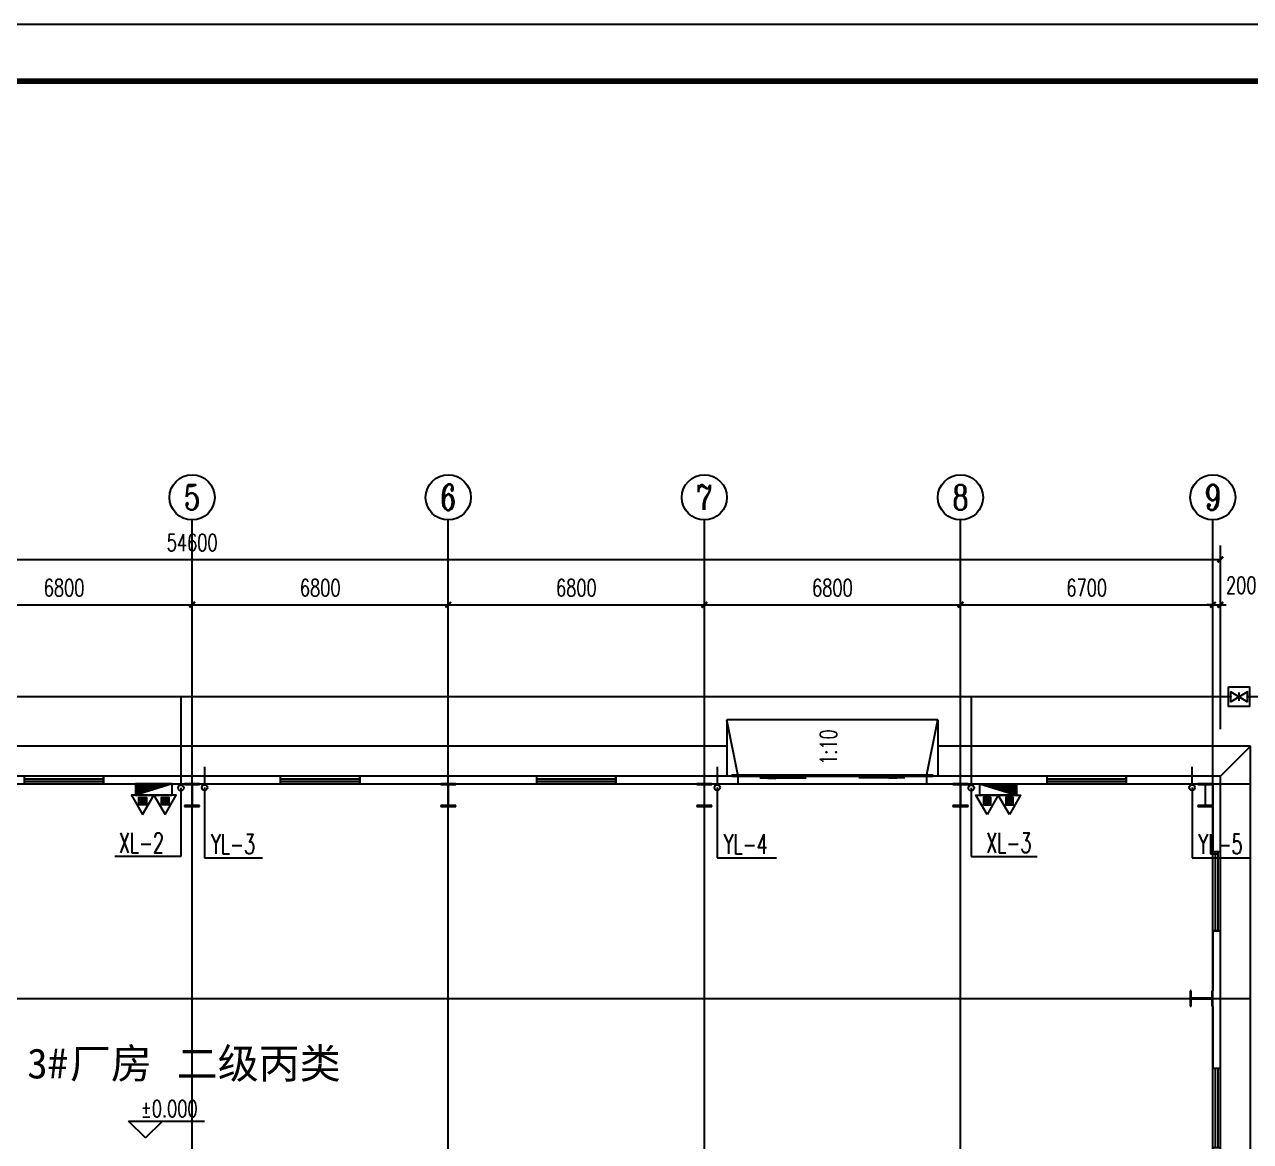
# Model space of a CAD drawing. Extents: x -427546 to -314919, y 698702 to 968782.
# Drawn here: x -390314 to -357764, y 803514 to 833157 of the extents above; entities that cross this region are included whole.
import ezdxf
from ezdxf.enums import TextEntityAlignment as Align

# ---------------------------------------------------------------- set-up
doc = ezdxf.new("R2010")
doc.units = 0
doc.header["$LTSCALE"] = 1000
doc.header["$MEASUREMENT"] = 0
doc.linetypes.add('DASHDOT2', pattern=[0.5, 0.25, -0.125, 0, -0.125])
doc.linetypes.add('PHANTOM2', pattern=[1.25, 0.625, -0.125, 0.125, -0.125, 0.125, -0.125])
doc.layers.get('0').update_dxf_attribs({"linetype": 'CONTINUOUS'})
doc.layers.get('DEFPOINTS').update_dxf_attribs({"linetype": 'CONTINUOUS'})
for name, color, linetype in [('AXIS', 3, 'CONTINUOUS'), ('AXIS_TEXT', 7, 'CONTINUOUS'), ('COLUMN', 9, 'CONTINUOUS'), ('DIM_ELEV', 3, 'CONTINUOUS'), ('DIM_SYMB', 3, 'CONTINUOUS'), ('DIM_消防', 3, 'CONTINUOUS'), ('DIM_雨水', 3, 'CONTINUOUS'), ('DOTE', 1, 'CONTINUOUS'), ('EQUIP_消防', 7, 'CONTINUOUS'), ('GROUND', 2, 'CONTINUOUS'), ('PIPE-消防', 1, 'CONTINUOUS'), ('PIPE-雨水', 4, 'PHANTOM2'), ('PUB_TEXT', 7, 'CONTINUOUS'), ('PUB_TITLE', 4, 'CONTINUOUS'), ('STAIR', 2, 'CONTINUOUS'), ('TWT_TEXT', 7, 'CONTINUOUS'), ('VALVE_消防', 7, 'CONTINUOUS'), ('VPIPE-消防', 1, 'DASHDOT2'), ('VPIPE-雨水', 4, 'PHANTOM2'), ('WALL', 9, 'CONTINUOUS'), ('WINDOW', 4, 'CONTINUOUS')]:
    doc.layers.add(name, color=color, linetype=linetype)
doc.styles.add('_TCH_AXIS', font='COMPLEX', dxfattribs={"bigfont": 'GBCBIG'})
doc.styles.add('_TCH_DIM', font='SIMPLEX', dxfattribs={"bigfont": 'GBCBIG'})
doc.styles.add('_TCH_DYN', font='')
doc.styles.add('_TWT_SERIAL', font='COMPLEX', dxfattribs={"width": 0.8, "height": 3.5, "bigfont": 'HZTXT'})
doc.styles.add('COMPLEX', font='COMPLEX')
doc.styles.add('DIM_FONT', font='SIMPLEX.shx', dxfattribs={"width": 0.7})
doc.styles.get('_TCH_DYN').set_extended_font_data('SimSun')
doc.dimstyles.new('DIMN150', dxfattribs={"dimscale": 1.5, "dimtxt": 300, "dimasz": 100, "dimexe": 250, "dimexo": 300, "dimgap": 150, "dimtad": 1, "dimdec": 0, "dimzin": 0, "dimtxsty": 'DIM_FONT', "dimblk": 'ARCHTICK', "dimcen": 0.09, "dimclrt": 7, "dimazin": 3, "dimtfac": 1, "dimtdec": 0, "dimtix": 1, "dimtmove": 0, "dimatfit": 3, "dimtolj": 1, "dimtzin": 0})

# ---------------------------------------------------------------- blocks, each defined once
blk = doc.blocks.new('_AXISO')
blk.add_circle((0, 0), 0.5)
at = {"layer": 'AXIS_TEXT', "style": 'COMPLEX', "width": 1.041667}
blk.add_attdef('A', text='', height=0.56, dxfattribs=at).set_placement((-0.25, -0.28), (0.25, -0.28), align=Align.FIT)
blk = doc.blocks.new('_ARCHTICK')
at = {"color": 0, "linetype": 'BYBLOCK', "const_width": 0.4}
blk.add_lwpolyline([(-0.5, -0.5), (0.5, 0.5)], dxfattribs=at)
blk = doc.blocks.new('*D47')
at = {"layer": 'AXIS', "color": 0}
for p, q in [((-305413, 818082), (-305413, 822957)), ((-250813, 818082), (-250813, 822957)), ((-305413, 822582), (-250813, 822582))]:
    blk.add_line(p, q, dxfattribs=at)
at = {"layer": 'DEFPOINTS', "color": 0}
for p in [(-250813, 822582), (-305413, 817632), (-250813, 817632)]:
    blk.add_point(p, dxfattribs=at)
at = {"layer": 'AXIS', "color": 0, "xscale": 150, "yscale": 150, "zscale": 150, "rotation": 180}
blk.add_blockref('_ARCHTICK', (-305413, 822582), dxfattribs=at)
at = {"layer": 'AXIS', "color": 0, "xscale": 150, "yscale": 150, "zscale": 150}
blk.add_blockref('_ARCHTICK', (-250813, 822582), dxfattribs=at)
at = {"layer": 'AXIS', "color": 7, "insert": (-278113, 823032), "char_height": 450, "attachment_point": 5, "style": 'DIM_FONT'}
blk.add_mtext('\\A1;54600', dxfattribs=at)
blk = doc.blocks.new('*D52')
at = {"layer": 'AXIS', "color": 0}
for p, q in [((-284913, 818082), (-284913, 821757)), ((-278113, 818082), (-278113, 821757)), ((-284913, 821382), (-278113, 821382))]:
    blk.add_line(p, q, dxfattribs=at)
at = {"layer": 'DEFPOINTS', "color": 0}
for p in [(-278113, 821382), (-284913, 817632), (-278113, 817632)]:
    blk.add_point(p, dxfattribs=at)
at = {"layer": 'AXIS', "color": 0, "xscale": 150, "yscale": 150, "zscale": 150, "rotation": 180}
blk.add_blockref('_ARCHTICK', (-284913, 821382), dxfattribs=at)
at = {"layer": 'AXIS', "color": 0, "xscale": 150, "yscale": 150, "zscale": 150}
blk.add_blockref('_ARCHTICK', (-278113, 821382), dxfattribs=at)
at = {"layer": 'AXIS', "color": 7, "insert": (-281513, 821832), "char_height": 450, "attachment_point": 5, "style": 'DIM_FONT'}
blk.add_mtext('\\A1;6800', dxfattribs=at)
blk = doc.blocks.new('*D53')
at = {"layer": 'AXIS', "color": 0}
for p, q in [((-278113, 818082), (-278113, 821757)), ((-271313, 818082), (-271313, 821757)), ((-278113, 821382), (-271313, 821382))]:
    blk.add_line(p, q, dxfattribs=at)
at = {"layer": 'DEFPOINTS', "color": 0}
for p in [(-271313, 821382), (-278113, 817632), (-271313, 817632)]:
    blk.add_point(p, dxfattribs=at)
at = {"layer": 'AXIS', "color": 0, "xscale": 150, "yscale": 150, "zscale": 150, "rotation": 180}
blk.add_blockref('_ARCHTICK', (-278113, 821382), dxfattribs=at)
at = {"layer": 'AXIS', "color": 0, "xscale": 150, "yscale": 150, "zscale": 150}
blk.add_blockref('_ARCHTICK', (-271313, 821382), dxfattribs=at)
at = {"layer": 'AXIS', "color": 7, "insert": (-274713, 821832), "char_height": 450, "attachment_point": 5, "style": 'DIM_FONT'}
blk.add_mtext('\\A1;6800', dxfattribs=at)
blk = doc.blocks.new('*D54')
at = {"layer": 'AXIS', "color": 0}
for p, q in [((-271313, 818082), (-271313, 821757)), ((-264513, 818082), (-264513, 821757)), ((-271313, 821382), (-264513, 821382))]:
    blk.add_line(p, q, dxfattribs=at)
at = {"layer": 'DEFPOINTS', "color": 0}
for p in [(-264513, 821382), (-271313, 817632), (-264513, 817632)]:
    blk.add_point(p, dxfattribs=at)
at = {"layer": 'AXIS', "color": 0, "xscale": 150, "yscale": 150, "zscale": 150, "rotation": 180}
blk.add_blockref('_ARCHTICK', (-271313, 821382), dxfattribs=at)
at = {"layer": 'AXIS', "color": 0, "xscale": 150, "yscale": 150, "zscale": 150}
blk.add_blockref('_ARCHTICK', (-264513, 821382), dxfattribs=at)
at = {"layer": 'AXIS', "color": 7, "insert": (-267913, 821832), "char_height": 450, "attachment_point": 5, "style": 'DIM_FONT'}
blk.add_mtext('\\A1;6800', dxfattribs=at)
blk = doc.blocks.new('*D55')
at = {"layer": 'AXIS', "color": 0}
for p, q in [((-264513, 818082), (-264513, 821757)), ((-257713, 818082), (-257713, 821757)), ((-264513, 821382), (-257713, 821382))]:
    blk.add_line(p, q, dxfattribs=at)
at = {"layer": 'DEFPOINTS', "color": 0}
for p in [(-257713, 821382), (-264513, 817632), (-257713, 817632)]:
    blk.add_point(p, dxfattribs=at)
at = {"layer": 'AXIS', "color": 0, "xscale": 150, "yscale": 150, "zscale": 150, "rotation": 180}
blk.add_blockref('_ARCHTICK', (-264513, 821382), dxfattribs=at)
at = {"layer": 'AXIS', "color": 0, "xscale": 150, "yscale": 150, "zscale": 150}
blk.add_blockref('_ARCHTICK', (-257713, 821382), dxfattribs=at)
at = {"layer": 'AXIS', "color": 7, "insert": (-261113, 821832), "char_height": 450, "attachment_point": 5, "style": 'DIM_FONT'}
blk.add_mtext('\\A1;6800', dxfattribs=at)
blk = doc.blocks.new('*D56')
at = {"layer": 'AXIS', "color": 0}
for p, q in [((-257713, 818082), (-257713, 821757)), ((-251013, 818082), (-251013, 821757)), ((-257713, 821382), (-251013, 821382))]:
    blk.add_line(p, q, dxfattribs=at)
at = {"layer": 'DEFPOINTS', "color": 0}
for p in [(-251013, 821382), (-257713, 817632), (-251013, 817632)]:
    blk.add_point(p, dxfattribs=at)
at = {"layer": 'AXIS', "color": 0, "xscale": 150, "yscale": 150, "zscale": 150, "rotation": 180}
blk.add_blockref('_ARCHTICK', (-257713, 821382), dxfattribs=at)
at = {"layer": 'AXIS', "color": 0, "xscale": 150, "yscale": 150, "zscale": 150}
blk.add_blockref('_ARCHTICK', (-251013, 821382), dxfattribs=at)
at = {"layer": 'AXIS', "color": 7, "insert": (-254363, 821832), "char_height": 450, "attachment_point": 5, "style": 'DIM_FONT'}
blk.add_mtext('\\A1;6700', dxfattribs=at)
blk = doc.blocks.new('*D57')
at = {"layer": 'AXIS', "color": 0}
for p, q in [((-251013, 818082), (-251013, 821757)), ((-250813, 818082), (-250813, 821757)), ((-251013, 821382), (-251163, 821382)), ((-251013, 821382), (-250813, 821382)), ((-250813, 821382), (-250663, 821382))]:
    blk.add_line(p, q, dxfattribs=at)
at = {"layer": 'DEFPOINTS', "color": 0}
for p in [(-250813, 821382), (-251013, 817632), (-250813, 817632)]:
    blk.add_point(p, dxfattribs=at)
at = {"layer": 'AXIS', "color": 0, "xscale": 150, "yscale": 150, "zscale": 150}
blk.add_blockref('_ARCHTICK', (-251013, 821382), dxfattribs=at)
at = {"layer": 'AXIS', "color": 0, "xscale": 150, "yscale": 150, "zscale": 150, "rotation": 180}
blk.add_blockref('_ARCHTICK', (-250813, 821382), dxfattribs=at)
at = {"layer": 'AXIS', "color": 7, "insert": (-250258, 821900), "char_height": 450, "attachment_point": 5, "style": 'DIM_FONT'}
blk.add_mtext('\\A1;200', dxfattribs=at)
blk = doc.blocks.new('$TCHSYS$WIN2D')
for p, q in [((-0.5, 0.5), (0.5, 0.5)), ((-0.5, 0.5), (-0.5, -0.5)), ((0.5, 0.5), (0.5, -0.5)), ((0.5, 0.167), (-0.5, 0.167)), ((0.5, -0.167), (-0.5, -0.167)), ((-0.5, -0.5), (0.5, -0.5))]:
    blk.add_line(p, q)
blk = doc.blocks.new('$DORLIB2D$00000130')
at = {"color": 0, "linetype": 'CONTINUOUS'}
for p, q in [((-0.5333, 0.6601), (-0.5333, 0.5127)), ((0, 0.6601), (-0.5333, 0.6601)), ((0, 0.5127), (0, 0.6601)), ((0.5333, 0.6601), (0, 0.6601)), ((0.5333, 0.6601), (0.5333, 0.5127)), ((0, 0.5127), (-0.5333, 0.5127)), ((0.5333, 0.5127), (0, 0.5127)), ((-0.3853, 0.2694), (-0.1396, 0.2694)), ((-0.3853, 0.2694), (-0.2999, 0.2144)), ((-0.2999, 0.2144), (-0.2999, 0.2694)), ((0.3853, 0.2694), (0.1396, 0.2694)), ((0.2999, 0.2144), (0.2999, 0.2694)), ((0.3853, 0.2694), (0.2999, 0.2144))]:
    blk.add_line(p, q, dxfattribs=at)
blk = doc.blocks.new('$ATTACHMENT$00000214')
h = blk.add_hatch()
h.set_pattern_fill('ANSI31', color=256, scale=200, style=0)
h.set_pattern_definition([(45, (-38543.802, -6842.639), (-17.67767, 17.67767), [])])
h.paths.add_polyline_path([(-65, 2), (65, 2), (65, -128), (-65, -128)])
for points in [[(0, 172), (-198, -172), (198, -172)], [(-65, 2), (65, 2), (65, -128), (-65, -128)]]:
    blk.add_lwpolyline(points, close=True)
blk = doc.blocks.new('*X12')
at = {"color": 0}
for p, q in [((7200.7625, 5700.7625), (7201, 5700.7625)), ((7200.76875, 5700.76875), (7201, 5700.76875)), ((7200.775, 5700.775), (7201, 5700.775)), ((7200.78125, 5700.78125), (7201, 5700.78125)), ((7200.7875, 5700.7875), (7201, 5700.7875)), ((7200.79375, 5700.79375), (7201, 5700.79375)), ((7200.8, 5700.8), (7201, 5700.8)), ((7200.80625, 5700.80625), (7201, 5700.80625)), ((7200.8125, 5700.8125), (7201, 5700.8125)), ((7200.81875, 5700.81875), (7201, 5700.81875)), ((7200.825, 5700.825), (7201, 5700.825)), ((7200.83125, 5700.83125), (7201, 5700.83125)), ((7200.8375, 5700.8375), (7201, 5700.8375)), ((7200.84375, 5700.84375), (7201, 5700.84375)), ((7200.85, 5700.85), (7201, 5700.85)), ((7200.85625, 5700.85625), (7201, 5700.85625)), ((7200.8625, 5700.8625), (7201, 5700.8625)), ((7200.86875, 5700.86875), (7201, 5700.86875)), ((7200.875, 5700.875), (7201, 5700.875)), ((7200.88125, 5700.88125), (7201, 5700.88125)), ((7200.8875, 5700.8875), (7201, 5700.8875)), ((7200.89375, 5700.89375), (7201, 5700.89375)), ((7200.9, 5700.9), (7201, 5700.9)), ((7200.90625, 5700.90625), (7201, 5700.90625)), ((7200.9125, 5700.9125), (7201, 5700.9125)), ((7200.91875, 5700.91875), (7201, 5700.91875)), ((7200.925, 5700.925), (7201, 5700.925)), ((7200.93125, 5700.93125), (7201, 5700.93125)), ((7200.9375, 5700.9375), (7201, 5700.9375)), ((7200.94375, 5700.94375), (7201, 5700.94375)), ((7200.95, 5700.95), (7201, 5700.95)), ((7200.95625, 5700.95625), (7201, 5700.95625)), ((7200.9625, 5700.9625), (7201, 5700.9625)), ((7200.96875, 5700.96875), (7201, 5700.96875)), ((7200.975, 5700.975), (7201, 5700.975)), ((7200.98125, 5700.98125), (7201, 5700.98125)), ((7200.9875, 5700.9875), (7201, 5700.9875)), ((7200.99375, 5700.99375), (7201, 5700.99375)), ((7200.425, 5700.425), (7201, 5700.425)), ((7200.43125, 5700.43125), (7201, 5700.43125)), ((7200.4375, 5700.4375), (7201, 5700.4375)), ((7200.44375, 5700.44375), (7201, 5700.44375)), ((7200.45, 5700.45), (7201, 5700.45)), ((7200.45625, 5700.45625), (7201, 5700.45625)), ((7200.4625, 5700.4625), (7201, 5700.4625)), ((7200.46875, 5700.46875), (7201, 5700.46875)), ((7200.475, 5700.475), (7201, 5700.475)), ((7200.48125, 5700.48125), (7201, 5700.48125)), ((7200.4875, 5700.4875), (7201, 5700.4875)), ((7200.49375, 5700.49375), (7201, 5700.49375)), ((7200.5, 5700.5), (7201, 5700.5)), ((7200.50625, 5700.50625), (7201, 5700.50625)), ((7200.5125, 5700.5125), (7201, 5700.5125)), ((7200.51875, 5700.51875), (7201, 5700.51875)), ((7200.525, 5700.525), (7201, 5700.525)), ((7200.53125, 5700.53125), (7201, 5700.53125)), ((7200.5375, 5700.5375), (7201, 5700.5375)), ((7200.54375, 5700.54375), (7201, 5700.54375)), ((7200.55, 5700.55), (7201, 5700.55)), ((7200.55625, 5700.55625), (7201, 5700.55625)), ((7200.5625, 5700.5625), (7201, 5700.5625)), ((7200.56875, 5700.56875), (7201, 5700.56875)), ((7200.575, 5700.575), (7201, 5700.575)), ((7200.58125, 5700.58125), (7201, 5700.58125)), ((7200.5875, 5700.5875), (7201, 5700.5875)), ((7200.59375, 5700.59375), (7201, 5700.59375)), ((7200.6, 5700.6), (7201, 5700.6)), ((7200.60625, 5700.60625), (7201, 5700.60625)), ((7200.6125, 5700.6125), (7201, 5700.6125)), ((7200.61875, 5700.61875), (7201, 5700.61875)), ((7200.625, 5700.625), (7201, 5700.625)), ((7200.63125, 5700.63125), (7201, 5700.63125)), ((7200.6375, 5700.6375), (7201, 5700.6375)), ((7200.64375, 5700.64375), (7201, 5700.64375)), ((7200.65, 5700.65), (7201, 5700.65)), ((7200.65625, 5700.65625), (7201, 5700.65625)), ((7200.6625, 5700.6625), (7201, 5700.6625)), ((7200.66875, 5700.66875), (7201, 5700.66875)), ((7200.675, 5700.675), (7201, 5700.675)), ((7200.68125, 5700.68125), (7201, 5700.68125)), ((7200.6875, 5700.6875), (7201, 5700.6875)), ((7200.69375, 5700.69375), (7201, 5700.69375)), ((7200.7, 5700.7), (7201, 5700.7)), ((7200.70625, 5700.70625), (7201, 5700.70625)), ((7200.7125, 5700.7125), (7201, 5700.7125)), ((7200.71875, 5700.71875), (7201, 5700.71875)), ((7200.725, 5700.725), (7201, 5700.725)), ((7200.73125, 5700.73125), (7201, 5700.73125)), ((7200.7375, 5700.7375), (7201, 5700.7375)), ((7200.74375, 5700.74375), (7201, 5700.74375)), ((7200.75, 5700.75), (7201, 5700.75)), ((7200.75625, 5700.75625), (7201, 5700.75625)), ((7200.09375, 5700.09375), (7201, 5700.09375)), ((7200.1, 5700.1), (7201, 5700.1)), ((7200.10625, 5700.10625), (7201, 5700.10625)), ((7200.1125, 5700.1125), (7201, 5700.1125)), ((7200.11875, 5700.11875), (7201, 5700.11875)), ((7200.125, 5700.125), (7201, 5700.125)), ((7200.13125, 5700.13125), (7201, 5700.13125)), ((7200.1375, 5700.1375), (7201, 5700.1375)), ((7200.14375, 5700.14375), (7201, 5700.14375)), ((7200.15, 5700.15), (7201, 5700.15)), ((7200.15625, 5700.15625), (7201, 5700.15625)), ((7200.1625, 5700.1625), (7201, 5700.1625)), ((7200.16875, 5700.16875), (7201, 5700.16875)), ((7200.175, 5700.175), (7201, 5700.175)), ((7200.18125, 5700.18125), (7201, 5700.18125)), ((7200.1875, 5700.1875), (7201, 5700.1875)), ((7200.19375, 5700.19375), (7201, 5700.19375)), ((7200.2, 5700.2), (7201, 5700.2)), ((7200.20625, 5700.20625), (7201, 5700.20625)), ((7200.2125, 5700.2125), (7201, 5700.2125)), ((7200.21875, 5700.21875), (7201, 5700.21875)), ((7200.225, 5700.225), (7201, 5700.225)), ((7200.23125, 5700.23125), (7201, 5700.23125)), ((7200.2375, 5700.2375), (7201, 5700.2375)), ((7200.24375, 5700.24375), (7201, 5700.24375)), ((7200.25, 5700.25), (7201, 5700.25)), ((7200.25625, 5700.25625), (7201, 5700.25625)), ((7200.2625, 5700.2625), (7201, 5700.2625)), ((7200.26875, 5700.26875), (7201, 5700.26875)), ((7200.275, 5700.275), (7201, 5700.275)), ((7200.28125, 5700.28125), (7201, 5700.28125)), ((7200.2875, 5700.2875), (7201, 5700.2875)), ((7200.29375, 5700.29375), (7201, 5700.29375)), ((7200.3, 5700.3), (7201, 5700.3)), ((7200.30625, 5700.30625), (7201, 5700.30625)), ((7200.3125, 5700.3125), (7201, 5700.3125)), ((7200.31875, 5700.31875), (7201, 5700.31875)), ((7200.325, 5700.325), (7201, 5700.325)), ((7200.33125, 5700.33125), (7201, 5700.33125)), ((7200.3375, 5700.3375), (7201, 5700.3375)), ((7200.34375, 5700.34375), (7201, 5700.34375)), ((7200.35, 5700.35), (7201, 5700.35)), ((7200.35625, 5700.35625), (7201, 5700.35625)), ((7200.3625, 5700.3625), (7201, 5700.3625)), ((7200.36875, 5700.36875), (7201, 5700.36875)), ((7200.375, 5700.375), (7201, 5700.375)), ((7200.38125, 5700.38125), (7201, 5700.38125)), ((7200.3875, 5700.3875), (7201, 5700.3875)), ((7200.39375, 5700.39375), (7201, 5700.39375)), ((7200.4, 5700.4), (7201, 5700.4)), ((7200.40625, 5700.40625), (7201, 5700.40625)), ((7200.4125, 5700.4125), (7201, 5700.4125)), ((7200.41875, 5700.41875), (7201, 5700.41875)), ((7200.00625, 5700.00625), (7201, 5700.00625)), ((7200.0125, 5700.0125), (7201, 5700.0125)), ((7200.01875, 5700.01875), (7201, 5700.01875)), ((7200.025, 5700.025), (7201, 5700.025)), ((7200.03125, 5700.03125), (7201, 5700.03125)), ((7200.0375, 5700.0375), (7201, 5700.0375)), ((7200.04375, 5700.04375), (7201, 5700.04375)), ((7200.05, 5700.05), (7201, 5700.05)), ((7200.05625, 5700.05625), (7201, 5700.05625)), ((7200.0625, 5700.0625), (7201, 5700.0625)), ((7200.06875, 5700.06875), (7201, 5700.06875)), ((7200.075, 5700.075), (7201, 5700.075)), ((7200.08125, 5700.08125), (7201, 5700.08125)), ((7200.0875, 5700.0875), (7201, 5700.0875))]:
    blk.add_line(p, q, dxfattribs=at)
blk = doc.blocks.new('$ATTACHMENT$00000088')
for p, q in [((325, 0), (-325, -200)), ((325, 0), (-325, 0)), ((-325, 0), (-325, -200)), ((325, -200), (325, 0)), ((-325, -200), (325, -200))]:
    blk.add_line(p, q)
at = {"xscale": 650, "yscale": 200, "zscale": 650, "rotation": 180}
blk.add_blockref('*X12', (4680325, 1140000), dxfattribs=at)
blk = doc.blocks.new('$VALVE$00000296')
for points in [[(-125, 72), (-125, -72), (125, 72), (125, -72), (-125, 72)], [(0, 60), (0, -64)]]:
    blk.add_lwpolyline(points)
for p in [(-125, 0), (125, 0)]:
    blk.add_point(p)
blk = doc.blocks.new('E222')
at = {"layer": 'AXIS', "color": 8}
for p, q in [((-278113.5, 817632.5), (-278113.5, 823632.5)), ((-271313.5, 817632.5), (-271313.5, 823632.5)), ((-264513.5, 817632.5), (-264513.5, 823632.5)), ((-257713.5, 817632.5), (-257713.5, 823632.5)), ((-251013.5, 817632.5), (-251013.5, 823632.5))]:
    blk.add_line(p, q, dxfattribs=at)
at = {"layer": 'COLUMN', "color": 8}
for p, q in [((-277913.5, 816632.5), (-278313.5, 816632.5)), ((-278313.5, 816632.5), (-278313.5, 816610.5)), ((-278313.5, 816610.5), (-278124.5, 816610.5)), ((-278124.5, 816610.5), (-278119.5, 816605.5)), ((-278119.5, 816605.5), (-278119.5, 816059.5)), ((-278107.5, 816605.5), (-278102.5, 816610.5)), ((-278107.5, 816059.5), (-278107.5, 816605.5)), ((-278102.5, 816610.5), (-277913.5, 816610.5)), ((-277913.5, 816610.5), (-277913.5, 816632.5)), ((-271113.5, 816632.5), (-271513.5, 816632.5)), ((-271513.5, 816632.5), (-271513.5, 816610.5)), ((-271513.5, 816610.5), (-271324.5, 816610.5)), ((-271324.5, 816610.5), (-271319.5, 816605.5)), ((-271319.5, 816605.5), (-271319.5, 816059.5)), ((-271307.5, 816605.5), (-271302.5, 816610.5)), ((-271307.5, 816059.5), (-271307.5, 816605.5)), ((-271302.5, 816610.5), (-271113.5, 816610.5)), ((-271113.5, 816610.5), (-271113.5, 816632.5)), ((-264313.5, 816632.5), (-264713.5, 816632.5)), ((-264713.5, 816632.5), (-264713.5, 816610.5)), ((-264713.5, 816610.5), (-264524.5, 816610.5)), ((-264524.5, 816610.5), (-264519.5, 816605.5)), ((-264519.5, 816605.5), (-264519.5, 816059.5)), ((-264507.5, 816605.5), (-264502.5, 816610.5)), ((-264507.5, 816059.5), (-264507.5, 816605.5)), ((-264502.5, 816610.5), (-264313.5, 816610.5)), ((-264313.5, 816610.5), (-264313.5, 816632.5)), ((-257513.5, 816632.5), (-257913.5, 816632.5)), ((-257913.5, 816632.5), (-257913.5, 816610.5)), ((-257913.5, 816610.5), (-257724.5, 816610.5)), ((-257724.5, 816610.5), (-257719.5, 816605.5)), ((-257719.5, 816605.5), (-257719.5, 816059.5)), ((-257707.5, 816605.5), (-257702.5, 816610.5)), ((-257707.5, 816059.5), (-257707.5, 816605.5)), ((-257702.5, 816610.5), (-257513.5, 816610.5)), ((-257513.5, 816610.5), (-257513.5, 816632.5)), ((-251013.5, 816632.5), (-251413.5, 816632.5)), ((-251413.5, 816632.5), (-251413.5, 816610.5)), ((-251413.5, 816610.5), (-251224.5, 816610.5)), ((-251224.5, 816610.5), (-251219.5, 816605.5)), ((-251219.5, 816605.5), (-251219.5, 816059.5)), ((-251207.5, 816605.5), (-251202.5, 816610.5)), ((-251207.5, 816059.5), (-251207.5, 816605.5)), ((-251202.5, 816610.5), (-251013.5, 816610.5)), ((-251013.5, 816610.5), (-251013.5, 816632.5)), ((-278124.5, 816054.5), (-278313.5, 816054.5)), ((-278313.5, 816054.5), (-278313.5, 816032.5)), ((-278313.5, 816032.5), (-277913.5, 816032.5)), ((-278119.5, 816059.5), (-278124.5, 816054.5)), ((-278102.5, 816054.5), (-278107.5, 816059.5)), ((-277913.5, 816054.5), (-278102.5, 816054.5)), ((-277913.5, 816032.5), (-277913.5, 816054.5)), ((-271324.5, 816054.5), (-271513.5, 816054.5)), ((-271513.5, 816054.5), (-271513.5, 816032.5)), ((-271513.5, 816032.5), (-271113.5, 816032.5)), ((-271319.5, 816059.5), (-271324.5, 816054.5)), ((-271302.5, 816054.5), (-271307.5, 816059.5)), ((-271113.5, 816054.5), (-271302.5, 816054.5)), ((-271113.5, 816032.5), (-271113.5, 816054.5)), ((-264524.5, 816054.5), (-264713.5, 816054.5)), ((-264713.5, 816054.5), (-264713.5, 816032.5)), ((-264713.5, 816032.5), (-264313.5, 816032.5)), ((-264519.5, 816059.5), (-264524.5, 816054.5)), ((-264502.5, 816054.5), (-264507.5, 816059.5)), ((-264313.5, 816054.5), (-264502.5, 816054.5)), ((-264313.5, 816032.5), (-264313.5, 816054.5)), ((-257724.5, 816054.5), (-257913.5, 816054.5)), ((-257913.5, 816054.5), (-257913.5, 816032.5)), ((-257913.5, 816032.5), (-257513.5, 816032.5)), ((-257719.5, 816059.5), (-257724.5, 816054.5)), ((-257702.5, 816054.5), (-257707.5, 816059.5)), ((-257513.5, 816054.5), (-257702.5, 816054.5)), ((-257513.5, 816032.5), (-257513.5, 816054.5)), ((-251224.5, 816054.5), (-251413.5, 816054.5)), ((-251413.5, 816054.5), (-251413.5, 816032.5)), ((-251413.5, 816032.5), (-251013.5, 816032.5)), ((-251219.5, 816059.5), (-251224.5, 816054.5)), ((-251202.5, 816054.5), (-251207.5, 816059.5)), ((-251013.5, 816054.5), (-251202.5, 816054.5)), ((-251013.5, 816032.5), (-251013.5, 816054.5)), ((-251591.5, 811132.5), (-251613.5, 811132.5)), ((-251613.5, 811132.5), (-251613.5, 810732.5)), ((-251591.5, 810943.5), (-251591.5, 811132.5)), ((-251586.5, 810938.5), (-251591.5, 810943.5)), ((-251591.5, 810921.5), (-251586.5, 810926.5)), ((-251591.5, 810732.5), (-251591.5, 810921.5)), ((-251040.5, 810938.5), (-251586.5, 810938.5)), ((-251586.5, 810926.5), (-251040.5, 810926.5)), ((-251035.5, 810943.5), (-251040.5, 810938.5)), ((-251040.5, 810926.5), (-251035.5, 810921.5)), ((-251013.5, 811132.5), (-251035.5, 811132.5)), ((-251035.5, 811132.5), (-251035.5, 810943.5)), ((-251035.5, 810921.5), (-251035.5, 810732.5)), ((-251013.5, 810732.5), (-251013.5, 811132.5)), ((-251613.5, 810732.5), (-251591.5, 810732.5)), ((-251035.5, 810732.5), (-251013.5, 810732.5))]:
    blk.add_line(p, q, dxfattribs=at)
at = {"layer": 'DIM_ELEV', "color": 8}
for p, q in [((-279354.3, 807230.6), (-279804.3, 807680.6)), ((-279804.3, 807680.6), (-277784.5, 807680.6)), ((-279354.3, 807230.6), (-278904.3, 807680.6))]:
    blk.add_line(p, q, dxfattribs=at)
at = {"layer": 'DIM_SYMB', "color": 8}
blk.add_lwpolyline([(-260838.9, 817027.5, 0, 0, 0), (-260838.9, 817701, 120, 0, 0), (-260838.9, 818151, 0, 0, 0)], format="xyseb", dxfattribs=at)
at = {"layer": 'DOTE', "color": 8}
for p, q in [((-278113.5, 798432.5), (-278113.5, 817632.5)), ((-271313.5, 798432.5), (-271313.5, 817632.5)), ((-264513.5, 798432.5), (-264513.5, 817632.5)), ((-257713.5, 798432.5), (-257713.5, 817632.5)), ((-251013.5, 798432.5), (-251013.5, 817632.5)), ((-306213.5, 816632.5), (-250013.5, 816632.5)), ((-306213.5, 810932.5), (-250013.5, 810932.5))]:
    blk.add_line(p, q, dxfattribs=at)
at = {"layer": 'GROUND', "color": 8}
for p, q in [((-263913.5, 817632.5), (-292313.5, 817632.5)), ((-250013.5, 817632.5), (-258313.5, 817632.5)), ((-250813.5, 816832.5), (-250013.5, 817632.5)), ((-250013.5, 798432.5), (-250013.5, 817632.5)), ((-263913.5, 816832.5), (-292313.5, 816832.5)), ((-250813.5, 816832.5), (-258313.5, 816832.5)), ((-250813.5, 799232.5), (-250813.5, 816832.5))]:
    blk.add_line(p, q, dxfattribs=at)
at = {"layer": 'STAIR', "color": 8}
for p, q in [((-258313.5, 818332.5), (-263913.5, 818332.5)), ((-263913.5, 818332.5), (-263913.5, 816832.5)), ((-263613.5, 816832.5), (-263913.5, 818332.5)), ((-258613.5, 816832.5), (-258313.5, 818332.5)), ((-258313.5, 818332.5), (-258313.5, 816832.5)), ((-258313.5, 816832.5), (-263913.5, 816832.5))]:
    blk.add_line(p, q, dxfattribs=at)
at = {"layer": 'WALL', "color": 8}
for p, q in [((-278113.5, 816832.5), (-280463.5, 816832.5)), ((-280463.5, 816832.5), (-280463.5, 816632.5)), ((-275763.5, 816832.5), (-278113.5, 816832.5)), ((-275763.5, 816632.5), (-275763.5, 816832.5)), ((-271313.5, 816832.5), (-273663.5, 816832.5)), ((-273663.5, 816832.5), (-273663.5, 816632.5)), ((-268963.5, 816832.5), (-271313.5, 816832.5)), ((-268963.5, 816632.5), (-268963.5, 816832.5)), ((-264513.5, 816832.5), (-266863.5, 816832.5)), ((-266863.5, 816832.5), (-266863.5, 816632.5)), ((-263613.5, 816832.5), (-264513.5, 816832.5)), ((-263613.5, 816632.5), (-263613.5, 816832.5)), ((-257713.5, 816832.5), (-258613.5, 816832.5)), ((-258613.5, 816832.5), (-258613.5, 816632.5)), ((-255413.5, 816832.5), (-257713.5, 816832.5)), ((-255413.5, 816632.5), (-255413.5, 816832.5)), ((-250813.5, 816832.5), (-253313.5, 816832.5)), ((-253313.5, 816832.5), (-253313.5, 816632.5)), ((-250813.5, 814832.5), (-250813.5, 816832.5)), ((-280463.5, 816632.5), (-278313.5, 816632.5)), ((-277913.5, 816632.5), (-275763.5, 816632.5)), ((-273663.5, 816632.5), (-271513.5, 816632.5)), ((-271113.5, 816632.5), (-268963.5, 816632.5)), ((-266863.5, 816632.5), (-264713.5, 816632.5)), ((-264313.5, 816632.5), (-263613.5, 816632.5)), ((-258613.5, 816632.5), (-257913.5, 816632.5)), ((-257513.5, 816632.5), (-255413.5, 816632.5)), ((-253313.5, 816632.5), (-251413.5, 816632.5)), ((-251013.5, 816610.5), (-251013.5, 816054.5)), ((-251013.5, 816032.5), (-251013.5, 814832.5)), ((-251013.5, 814832.5), (-250813.5, 814832.5)), ((-250813.5, 812732.5), (-251013.5, 812732.5)), ((-251013.5, 812732.5), (-251013.5, 811132.5)), ((-250813.5, 810932.5), (-250813.5, 812732.5)), ((-250813.5, 809082.5), (-250813.5, 810932.5)), ((-251013.5, 810732.5), (-251013.5, 809082.5)), ((-251013.5, 809082.5), (-250813.5, 809082.5))]:
    blk.add_line(p, q, dxfattribs=at)
at = {"layer": 'AXIS', "color": 8}
ref = blk.add_blockref('_AXISO', (-278113.5, 824232.5), dxfattribs=dict(at, xscale=1200, yscale=1200, zscale=1200))
ref.add_attrib('A', '5', dxfattribs={"layer": 'AXIS_TEXT', "color": 8, "height": 657.6, "style": '_TCH_AXIS'}).set_placement((-278332.7, 823903.7), (-277894.3, 823903.7), align=Align.FIT)
ref = blk.add_blockref('_AXISO', (-271313.5, 824232.5), dxfattribs=dict(at, xscale=1200, yscale=1200, zscale=1200))
ref.add_attrib('A', '6', dxfattribs={"layer": 'AXIS_TEXT', "color": 8, "height": 674.8, "style": '_TCH_AXIS', "width": 0.928571}).set_placement((-271522.3, 823895.1), (-271104.6, 823895.1), align=Align.FIT)
ref = blk.add_blockref('_AXISO', (-264513.5, 824232.5), dxfattribs=dict(at, xscale=1200, yscale=1200, zscale=1200))
ref.add_attrib('A', '7', dxfattribs={"layer": 'AXIS_TEXT', "color": 8, "height": 657.6, "style": '_TCH_AXIS'}).set_placement((-264732.7, 823903.7), (-264294.3, 823903.7), align=Align.FIT)
ref = blk.add_blockref('_AXISO', (-257713.5, 824232.5), dxfattribs=dict(at, xscale=1200, yscale=1200, zscale=1200))
ref.add_attrib('A', '8', dxfattribs={"layer": 'AXIS_TEXT', "color": 8, "height": 657.6, "style": '_TCH_AXIS'}).set_placement((-257932.7, 823903.7), (-257494.3, 823903.7), align=Align.FIT)
ref = blk.add_blockref('_AXISO', (-251013.5, 824232.5), dxfattribs=dict(at, xscale=1200, yscale=1200, zscale=1200))
ref.add_attrib('A', '9', dxfattribs={"layer": 'AXIS_TEXT', "color": 8, "height": 674.8, "style": '_TCH_AXIS', "width": 0.928571}).set_placement((-251222.3, 823895.1), (-250804.6, 823895.1), align=Align.FIT)
at = {"layer": 'WINDOW', "color": 8}
for name, p, xscale, yscale, zscale, rotation in [('$TCHSYS$WIN2D', (-281513.5, 816732.5), 2100, 200, 2100, 180), ('$TCHSYS$WIN2D', (-274713.5, 816732.5), 2100, 200, 2100, 180), ('$TCHSYS$WIN2D', (-267913.5, 816732.5), 2100, 200, 2100, 180), ('$DORLIB2D$00000130', (-261113.5, 816732.5), 5000, -200, 5000, 180), ('$TCHSYS$WIN2D', (-254363.5, 816732.5), 2100, 200, 2100, 180), ('$TCHSYS$WIN2D', (-250913.5, 813782.5), 2100, 200, 2100, 90), ('$TCHSYS$WIN2D', (-250913.5, 808032.5), 2100, 200, 2100, 90)]:
    blk.add_blockref(name, p, dxfattribs=dict(at, xscale=xscale, yscale=yscale, zscale=zscale, rotation=rotation))
at = {"layer": 'PUB_TEXT', "color": 8, "style": '_TCH_DIM', "width": 0.705882}
blk.add_text('1:10', height=446.25, rotation=90, dxfattribs=at).set_placement((-260996.4, 817131.7))
at = {"layer": 'PUB_TEXT', "color": 8, "style": '_TCH_DYN'}
for s, p in [('3#', (-282491.1, 808810.6)), ('厂房', (-281356.9, 808810.6)), ('二级丙类', (-278521.5, 808810.6))]:
    blk.add_text(s, height=797.47, dxfattribs=at).set_placement(p)
at = {"layer": 'PUB_TEXT', "color": 8, "style": '_TCH_DIM', "width": 0.705882}
blk.add_text('%%P0.000', height=446.25, dxfattribs=at).set_placement((-279479.5, 807785.6))
at = {"layer": 'AXIS', "color": 8}
for p1, p2, distance, picture, middle in [((-305413.5, 817632.5), (-250813.5, 817632.5), 4950, '*D47', (-278113.5, 823032.5)), ((-284913.5, 817632.5), (-278113.5, 817632.5), 3750, '*D52', (-281513.5, 821832.5)), ((-278113.5, 817632.5), (-271313.5, 817632.5), 3750, '*D53', (-274713.5, 821832.5)), ((-271313.5, 817632.5), (-264513.5, 817632.5), 3750, '*D54', (-267913.5, 821832.5)), ((-264513.5, 817632.5), (-257713.5, 817632.5), 3750, '*D55', (-261113.5, 821832.5)), ((-257713.5, 817632.5), (-251013.5, 817632.5), 3750, '*D56', (-254363.5, 821832.5))]:
    dim = blk.add_aligned_dim(p1=p1, p2=p2, distance=distance, dimstyle='DIMN150', dxfattribs=at)
    dim.commit()
    dim.dimension.update_dxf_attribs({"geometry": picture, "text_midpoint": middle})
dim = blk.add_linear_dim(base=(-250813.5, 821382.5), p1=(-251013.5, 817632.5), p2=(-250813.5, 817632.5), angle=0, dimstyle='DIMN150', dxfattribs=at)
dim.commit()
dim.dimension.update_dxf_attribs({"geometry": '*D57', "text_midpoint": (-250258.5, 821900), "dimtype": 161})

msp = doc.modelspace()

# ---------------------------------------------------------------- linework, layer by layer
at = {"color": 3}
msp.add_lwpolyline([(-358348.3, 815575.9), (-357786.8, 815575.9), (-357786.8, 815055.9), (-358348.3, 815055.9)], close=True, dxfattribs=at)
at = {"layer": 'DIM_消防'}
for p, q in [((-386160.7, 812896.9), (-386160.7, 811072.8)), ((-365179.7, 812896.9), (-365179.7, 811072.8)), ((-386160.7, 811072.8), (-387915.2, 811072.8)), ((-365179.7, 811072.8), (-363425.1, 811072.8))]:
    msp.add_line(p, q, dxfattribs=at)
at = {"layer": 'DIM_雨水'}
for p, q in [((-385531.9, 812907.2), (-385531.9, 811039.5)), ((-371919.9, 812907.2), (-371919.9, 811039.5)), ((-359316.2, 812907.2), (-359316.2, 811039.5)), ((-385531.9, 811039.5), (-383992.7, 811039.5)), ((-371919.9, 811039.5), (-370351.6, 811039.5)), ((-359316.2, 811039.5), (-357777, 811039.5))]:
    msp.add_line(p, q, dxfattribs=at)
at = {"layer": 'PIPE-消防', "linetype": 'CONTINUOUS', "const_width": 52.5}
for points in [[(-406560.7, 815315.9), (-386160.7, 815315.9)], [(-386160.7, 815315.9), (-365179.7, 815315.9)], [(-365179.7, 815315.9), (-358290.2, 815315.9)], [(-357840.2, 815315.9), (-357064.2, 815315.9)]]:
    msp.add_lwpolyline(points, dxfattribs=at)
at = {"layer": 'PIPE-消防', "const_width": 52.5}
for points in [[(-386160.7, 812971.9), (-386160.7, 815315.9)], [(-365179.7, 812971.9), (-365179.7, 815315.9)]]:
    msp.add_lwpolyline(points, dxfattribs=at)
at = {"layer": 'PIPE-雨水', "const_width": 52.5}
for points in [[(-385531.9, 812982.2), (-385531.9, 813457.4)], [(-371919.9, 812982.2), (-371919.9, 813457.4)], [(-359316.2, 812982.2), (-359316.2, 813457.4)]]:
    msp.add_lwpolyline(points, dxfattribs=at)
at = {"layer": 'PUB_TITLE'}
msp.add_lwpolyline([(-427545.8, 770156.9), (-338445.8, 770156.9), (-338445.8, 833156.9), (-427545.8, 833156.9)], close=True, dxfattribs=at)
at = {"layer": 'PUB_TITLE', "const_width": 150}
msp.add_lwpolyline([(-423795.8, 771656.9), (-339945.8, 771656.9), (-339945.8, 831656.9), (-423795.8, 831656.9)], close=True, dxfattribs=at)
at = {"layer": 'VPIPE-消防', "linetype": 'CONTINUOUS'}
for centre in [(-386160.7, 812896.9), (-365179.7, 812896.9)]:
    msp.add_circle(centre, 75, dxfattribs=at)
at = {"layer": 'VPIPE-雨水', "linetype": 'CONTINUOUS'}
for centre in [(-385531.9, 812907.2), (-371919.9, 812907.2), (-359316.2, 812907.2)]:
    msp.add_circle(centre, 75, dxfattribs=at)

# ---------------------------------------------------------------- block references
msp.add_blockref('E222', (-107750.7, -3624))
at = {"layer": 'EQUIP_消防', "yscale": 1.5, "zscale": 1.5}
for p, xscale in [((-386879.8, 813008.5), 1.5), ((-364460.6, 813008.5), -1.5)]:
    msp.add_blockref('$ATTACHMENT$00000088', p, dxfattribs=dict(at, xscale=xscale))
at = {"layer": 'EQUIP_消防', "yscale": 1.5, "zscale": 1.5, "rotation": 180}
for p, xscale in [((-387177.4, 812450.8), 1.5), ((-386582.2, 812450.8), 1.5), ((-364758.1, 812450.8), -1.5), ((-364163, 812450.8), -1.5)]:
    msp.add_blockref('$ATTACHMENT$00000214', p, dxfattribs=dict(at, xscale=xscale))
at = {"layer": 'VALVE_消防', "xscale": -1.8, "yscale": -1.8, "zscale": 1.8, "rotation": 1.068463564899998e-11}
msp.add_blockref('$VALVE$00000296', (-358065.2, 815315.9), dxfattribs=at)

# ---------------------------------------------------------------- texts
at = {"layer": 'TWT_TEXT', "style": '_TWT_SERIAL', "width": 0.64}
for s, p in [('XL-2', (-387810.2, 811177.8)), ('YL-3', (-385361.7, 811144.5)), ('YL-4', (-371752.6, 811144.5)), ('XL-3', (-364778.1, 811177.8)), ('YL-5', (-359146, 811144.5))]:
    msp.add_text(s, height=525, dxfattribs=at).set_placement(p)

doc.saveas('drawing.dxf')
